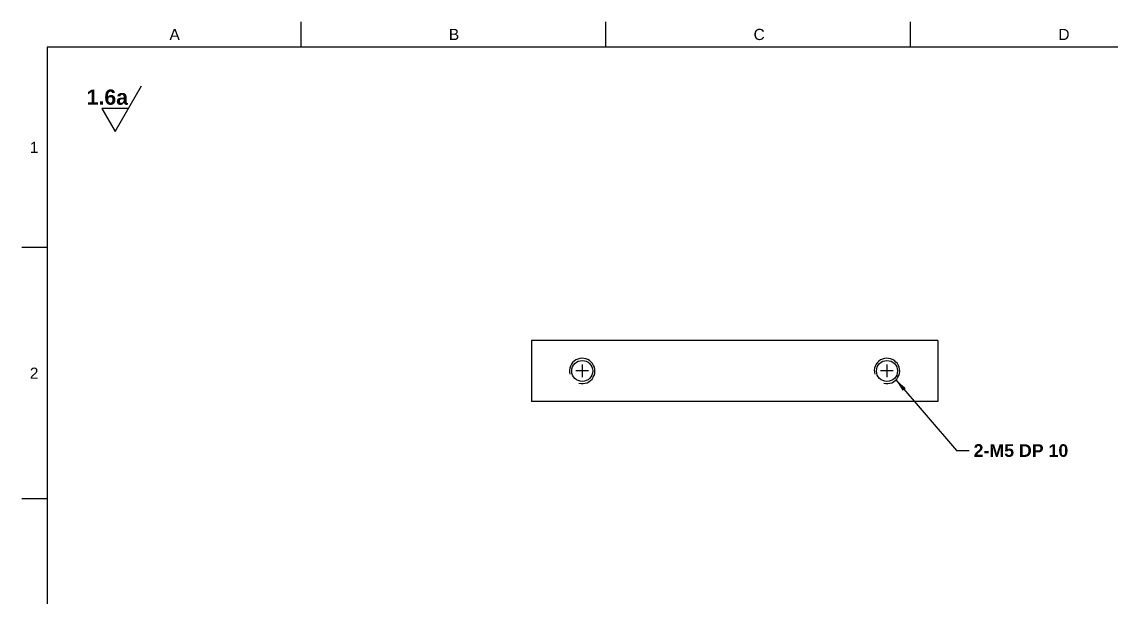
# Model space of a CAD drawing. Header units: millimetres. Extents: x -270 to 146, y -60 to 232.
# Drawn here: x -265 to -50.5, y 118.6 to 232 of the extents above; entities that cross this region are included whole.
import ezdxf
from ezdxf.enums import TextEntityAlignment as Align

# ---------------------------------------------------------------- set-up
doc = ezdxf.new("R2010")
doc.units = ezdxf.units.MM
doc.linetypes.add('CENTER2', pattern=[28.575, 19.05, -3.175, 3.175, -3.175])
doc.layers.get('0').update_dxf_attribs({"lineweight": 25})
for name, color, linetype in [('Default', 7, 'Continuous'), ('MEC-000333184', 7, 'Continuous'), ('Template', 7, 'Continuous')]:
    doc.layers.add(name, color=color, linetype=linetype)
doc.styles.add('textstyle11', font='arialbd.ttf')
doc.styles.add('textstyle73', font='standard')
doc.styles.add('textstyle75', font='standard')
doc.styles.add('textstyle76', font='standard')
doc.styles.add('textstyle77', font='standard')
doc.styles.add('textstyle78', font='standard')
doc.styles.add('textstyle81', font='standard')
doc.styles.add('textstyle82', font='standard')
doc.dimstyles.new('QCADDimStyle', dxfattribs={"dimtxt": 2.5, "dimasz": 2.5, "dimexe": 1.25, "dimexo": 0.625, "dimtad": 1, "dimtoh": 1, "dimdec": 4, "dimzin": 0, "dimdsep": 46, "dimtxsty": 'Standard', "dimcen": 0.09, "dimadec": 0, "dimazin": 0, "dimtfac": 1, "dimtdec": 4, "dimtofl": 0, "dimtmove": 0, "dimatfit": 3, "dimfxl": 1, "dimtolj": 1, "dimtzin": 0, "dimarcsym": 0})

# ---------------------------------------------------------------- blocks, each defined once
blk = doc.blocks.new('SEANNOT_GROUP')
at = {"layer": 'Default', "color": 7, "linetype": 'Continuous'}
for p, q in [((23.38, 270.4), (28.58, 279.4)), ((20.78, 274.9), (23.38, 270.4)), ((25.98, 274.9), (20.78, 274.9))]:
    blk.add_line(p, q, dxfattribs=at)
at = {"layer": 'Default', "color": 7, "linetype": 'Continuous', "style": 'textstyle11'}
blk.add_text('1.6a', height=3, dxfattribs=at).set_placement((17.76, 278.65), align=Align.TOP_LEFT)
blk = doc.blocks.new('SEANNOT_GROUP3')
at = {"layer": 'Default', "color": 7, "linetype": 'CENTER2'}
for p, q in [((116.59, 223.19), (114.09, 223.19)), ((115.34, 224.44), (115.34, 221.94))]:
    blk.add_line(p, q, dxfattribs=at)
blk = doc.blocks.new('SEANNOT_GROUP4')
at = {"layer": 'Default', "color": 7, "linetype": 'CENTER2'}
for p, q in [((176.59, 223.19), (174.09, 223.19)), ((175.34, 224.44), (175.34, 221.94))]:
    blk.add_line(p, q, dxfattribs=at)
blk = doc.blocks.new('SE1')
at = {"layer": 'MEC-000333184', "color": 7, "linetype": 'Continuous'}
for p, q in [((185.34, 229.19), (105.34, 229.19)), ((105.34, 229.19), (105.34, 217.19)), ((185.34, 229.19), (185.34, 217.19)), ((185.34, 217.19), (105.34, 217.19))]:
    blk.add_line(p, q, dxfattribs=at)
for centre in [(115.34, 223.19), (175.34, 223.19)]:
    blk.add_circle(centre, 2.07, dxfattribs=at)
for centre in [(115.34, 223.19), (175.34, 223.19)]:
    blk.add_arc(centre, 2.5, 255, 195, dxfattribs=at)
blk = doc.blocks.new('Error Sample1')
at = {"layer": 'Template', "color": 7, "linetype": 'Continuous'}
for p, q in [((60, 287), (60, 292)), ((120, 287), (120, 292)), ((180, 287), (180, 292)), ((10, 287), (10, 10)), ((411, 287), (10, 287)), ((10, 247.5), (5, 247.5)), ((10, 198), (5, 198))]:
    blk.add_line(p, q, dxfattribs=at)
at = {"layer": 'Default'}
for name in ['SEANNOT_GROUP', 'SE1', 'SEANNOT_GROUP3', 'SEANNOT_GROUP4']:
    blk.add_blockref(name, (0, 0), dxfattribs=at)
at = {"layer": 'Default', "color": 7, "insert": (192.4, 208.76), "char_height": 2.5, "attachment_point": 1, "style": 'textstyle73'}
blk.add_mtext('{\\pxsm0.9;\\fArial|b1||i0||c0|p34;\\W1.;2-M5 DP 10\\P}', dxfattribs=at)
at = {"layer": 'Template', "color": 7, "char_height": 2.2, "attachment_point": 1}
for s, insert, style in [('{\\pxsm0.9;\\fArial|b0||i0||c0|p34;\\W1.;A\\P}', (34.07, 290.6), 'textstyle75'), ('{\\pxsm0.9;\\fArial|b0||i0||c0|p34;\\W1.;B\\P}', (89.07, 290.6), 'textstyle76'), ('{\\pxsm0.9;\\fArial|b0||i0||c0|p34;\\W1.;C\\P}', (149.07, 290.6), 'textstyle77'), ('{\\pxsm0.9;\\fArial|b0||i0||c0|p34;\\W1.;D\\P}', (209.07, 290.6), 'textstyle78'), ('{\\pxsm0.9;\\fArial|b0||i0||c0|p34;\\W1.;1\\P}', (6.57, 268.35), 'textstyle81'), ('{\\pxsm0.9;\\fArial|b0||i0||c0|p34;\\W1.;2\\P}', (6.57, 223.85), 'textstyle82')]:
    blk.add_mtext(s, dxfattribs=dict(at, insert=insert, style=style))
at = {"layer": 'Default', "color": 7, "linetype": 'Continuous'}
blk.add_leader([(177.11, 221.43), (189.03, 207.49), (191.53, 207.49)], dimstyle='QCADDimStyle', dxfattribs=at)

msp = doc.modelspace()

# ---------------------------------------------------------------- block references
msp.add_blockref('Error Sample1', (-270, -60))

doc.saveas('drawing.dxf')
